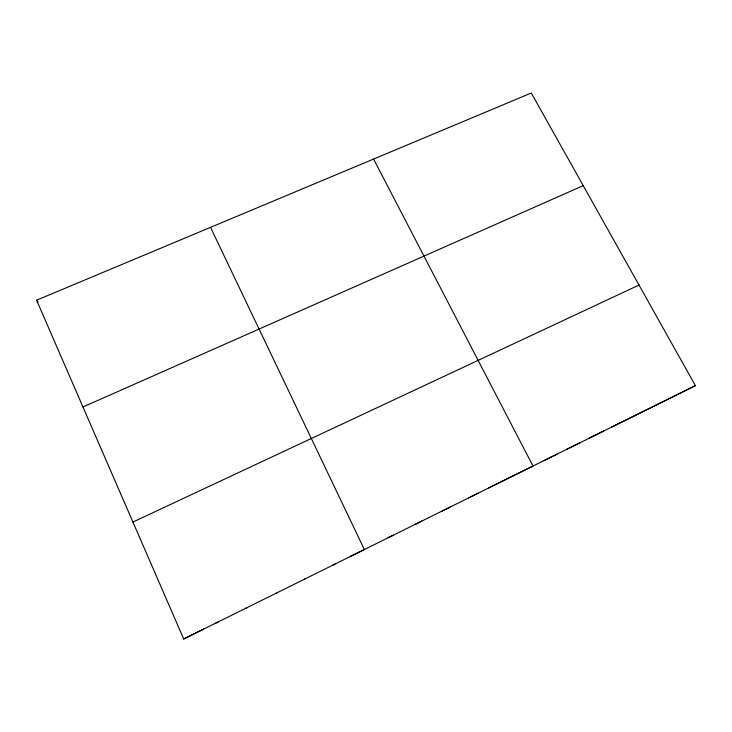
<?xml version="1.0" encoding="UTF-8"?>
<svg xmlns="http://www.w3.org/2000/svg" width="732" height="732" viewBox="0 0 732 732"><rect width="100%" height="100%" fill="white"/><g stroke="black" fill="none" stroke-linecap="round" stroke-linejoin="round"><path stroke-width="1.1" d="M275.616 593.478L276.266 593.149M245.339 608.475L247.544 607.368M214.705 623.646L218.502 621.752M183.705 638.99L695.4 385.636L531.286 93.01L36.6 300.212L183.705 638.99L203.725 629.026M488.802 487.878L532.997 466.046L373.595 159.054M543.913 460.629L556.878 454.224M566.486 449.448L580.522 442.512M588.848 438.377L603.946 430.919M611.01 427.406L695.4 385.636M415.236 524.341L421.852 521.074M442.137 511.018L450.107 507.084M468.754 497.842L478.051 493.249M388.042 537.8L393.267 535.229M350.262 556.476L364.362 549.54L210.532 227.359M332.767 565.168L335.119 564.015M304.677 579.085L305.537 578.664M132.931 522.053L638.99 285.05M82.963 406.983L583.239 185.644M36.6 300.212L38.037 301.849"/></g></svg>
